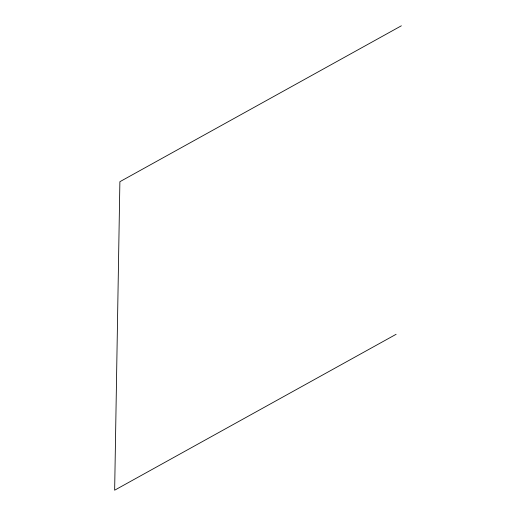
<?xml version="1.0" encoding="UTF-8"?>
<svg xmlns="http://www.w3.org/2000/svg" width="516" height="516" viewBox="0 0 516 516"><rect width="100%" height="100%" fill="white"/><g stroke="black" fill="none" stroke-linecap="round" stroke-linejoin="round"><path stroke-width="0.77" d="M401.351 25.8L119.88 181.709L114.649 490.2L396.12 334.291"/></g></svg>
